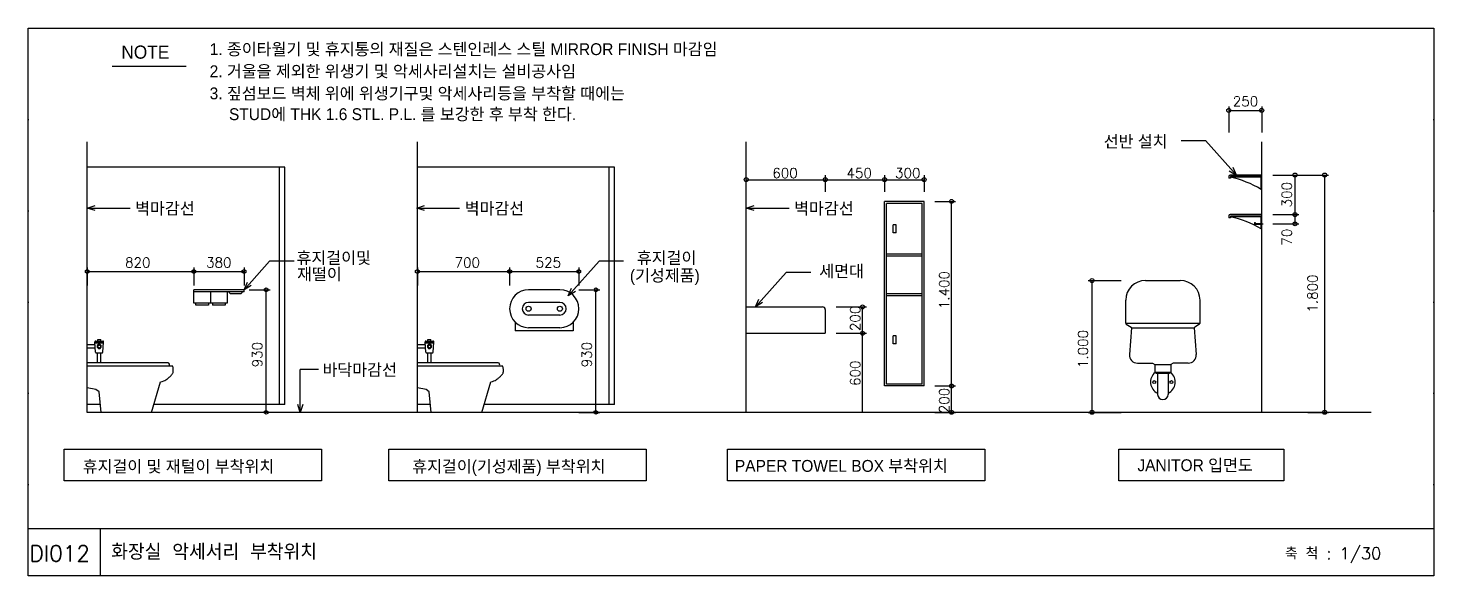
# Model space of a CAD drawing. Header units: inches. Extents: x -1249499 to 290957, y -589671 to 1013543.
# Drawn here: x -887628 to -876962, y 303650 to 307805 of the extents above; entities that cross this region are included whole.
import ezdxf
from ezdxf.enums import TextEntityAlignment as Align

# ---------------------------------------------------------------- set-up
doc = ezdxf.new("R2010")
doc.units = ezdxf.units.IN
doc.header["$MEASUREMENT"] = 0
for name, color, linetype in [('2CONTINUOUS', 2, 'Continuous'), ('2DIM', 2, 'Continuous'), ('3FORM', 3, 'Continuous'), ('3TEXT', 3, 'Continuous'), ('4CONTINUOUS', 4, 'Continuous'), ('9CENTER', 3, 'Continuous')]:
    doc.layers.add(name, color=color, linetype=linetype)
doc.styles.add('GHS', font='Gulim.ttf')
doc.styles.add('K_GEN', font='romans.shx', dxfattribs={"bigfont": 'ghs.shx'})

msp = doc.modelspace()

# ---------------------------------------------------------------- linework, layer by layer
for p, q in [((-886989.4, 307515), (-886428.2, 307515)), ((-887628.1, 307112), (-887623.1, 307112)), ((-876967.5, 307112), (-876962.5, 307112)), ((-887628.1, 306419.5), (-887623.1, 306419.5)), ((-876967.5, 306419.5), (-876962.5, 306419.5)), ((-887628.1, 305727), (-887623.1, 305727)), ((-876967.5, 305727), (-876962.5, 305727)), ((-887628.1, 305034.5), (-887623.1, 305034.5)), ((-876967.5, 305034.5), (-876962.5, 305034.5)), ((-887628.1, 304342), (-887623.1, 304342)), ((-876967.5, 304342), (-876962.5, 304342)), ((-887081.1, 304009.5), (-887081.1, 303649.5))]:
    msp.add_line(p, q)
at = {"color": 2}
msp.add_lwpolyline([(-878268.7, 306345), (-878273.7, 306345), (-878273.7, 306295), (-878268.7, 306295), (-878268.7, 306345)], dxfattribs=at)
at = {"layer": '2CONTINUOUS', "color": 2, "linetype": 'Continuous'}
for p, q in [((-878880.4, 306951.3), (-878694.4, 306951.3)), ((-878694.4, 306951.3), (-878460.4, 306690)), ((-878460.4, 306690), (-878486.3, 306747.4)), ((-878514.6, 306722), (-878460.4, 306690)), ((-887180.1, 306439.7), (-887120.1, 306458.7)), ((-887180.1, 306439.7), (-886854.4, 306439.7)), ((-887120.1, 306420.7), (-887180.1, 306439.7)), ((-884680.1, 306439.7), (-884620.1, 306458.7)), ((-884680.1, 306439.7), (-884354.4, 306439.7)), ((-884620.1, 306420.7), (-884680.1, 306439.7)), ((-882180.1, 306439.7), (-882120.1, 306458.7)), ((-882120.1, 306420.7), (-882180.1, 306439.7)), ((-882180.1, 306439.7), (-881854.4, 306439.7)), ((-885796.5, 306036.2), (-885990.1, 305820)), ((-885610.5, 306036.2), (-885796.5, 306036.2)), ((-883296.5, 306036.2), (-883530.5, 305774.9)), ((-883110.5, 306036.2), (-883296.5, 306036.2)), ((-881876.4, 305951.3), (-882110.3, 305690)), ((-881690.3, 305951.3), (-881876.4, 305951.3)), ((-885990.1, 305820), (-885964.3, 305877.4)), ((-885935.9, 305852), (-885990.1, 305820)), ((-883530.5, 305774.9), (-883504.6, 305832.3)), ((-883476.3, 305806.9), (-883530.5, 305774.9)), ((-882110.3, 305690), (-882084.5, 305747.4)), ((-882056.1, 305722), (-882110.3, 305690)), ((-885563.2, 304890), (-885563.2, 305215.7)), ((-885425.2, 305215.7), (-885563.2, 305215.7)), ((-885563.2, 304890), (-885582.2, 304950)), ((-885544.2, 304950), (-885563.2, 304890)), ((-887355.7, 304609.5), (-885403.4, 304609.5)), ((-887355.7, 304369.5), (-887355.7, 304609.5)), ((-885403.4, 304609.5), (-885403.4, 304369.5)), ((-884891.5, 304609.5), (-882939.2, 304609.5)), ((-884891.5, 304369.5), (-884891.5, 304609.5)), ((-882939.2, 304609.5), (-882939.2, 304369.5)), ((-882321.2, 304609.5), (-880368.8, 304609.5)), ((-882321.2, 304369.5), (-882321.2, 304609.5)), ((-880368.8, 304609.5), (-880368.8, 304369.5)), ((-879352.6, 304609.5), (-878100.2, 304609.5)), ((-879352.6, 304369.5), (-879352.6, 304609.5)), ((-878100.2, 304609.5), (-878100.2, 304369.5)), ((-885403.4, 304369.5), (-887355.7, 304369.5)), ((-882939.2, 304369.5), (-884891.5, 304369.5)), ((-880368.8, 304369.5), (-882321.2, 304369.5)), ((-878100.2, 304369.5), (-879352.6, 304369.5))]:
    msp.add_line(p, q, dxfattribs=at)
at = {"layer": '2CONTINUOUS'}
for p, q in [((-885680.1, 306750), (-887180.1, 306750)), ((-885720.1, 304950), (-885720.1, 306750)), ((-885680.1, 304950), (-885680.1, 306750)), ((-883180.1, 306750), (-884680.1, 306750)), ((-883220.1, 304950), (-883220.1, 306750)), ((-883180.1, 304950), (-883180.1, 306750)), ((-878518.7, 306680), (-878518.7, 306678)), ((-878518.7, 306678), (-878518.7, 306666)), ((-878506.7, 306666), (-878518.7, 306666)), ((-878268.7, 306690), (-878508.7, 306690)), ((-878268.7, 306678), (-878506.7, 306678)), ((-878506.7, 306678), (-878506.7, 306666)), ((-878268.7, 306673), (-878506.7, 306673)), ((-878273.7, 306581.1), (-878273.7, 306678)), ((-878273.7, 306581.1), (-878268.7, 306581.1)), ((-881130.1, 305090), (-881130.1, 306490)), ((-880830.1, 306490), (-881130.1, 306490)), ((-881115.1, 305105), (-881115.1, 306475)), ((-880845.1, 306475), (-881115.1, 306475)), ((-880845.1, 305105), (-880845.1, 306475)), ((-880830.1, 305090), (-880830.1, 306490)), ((-878518.7, 306380), (-878518.7, 306378)), ((-878518.7, 306378), (-878518.7, 306366)), ((-878506.7, 306366), (-878518.7, 306366)), ((-878268.7, 306390), (-878508.7, 306390)), ((-878268.7, 306378), (-878506.7, 306378)), ((-878506.7, 306378), (-878506.7, 306366)), ((-878268.7, 306373), (-878506.7, 306373)), ((-878323.7, 306330), (-878323.7, 306317)), ((-878323.7, 306330), (-878317.7, 306330)), ((-878323.7, 306317), (-878273.7, 306317)), ((-878317.7, 306330), (-878317.7, 306323)), ((-878317.7, 306323), (-878273.7, 306323)), ((-878273.7, 306281.1), (-878273.7, 306378)), ((-881065.1, 306252.5), (-881065.1, 306312.5)), ((-881042.1, 306312.5), (-881065.1, 306312.5)), ((-881042.1, 306252.5), (-881065.1, 306252.5)), ((-881042.1, 306252.5), (-881042.1, 306312.5)), ((-878273.7, 306281.1), (-878268.7, 306281.1)), ((-880845.1, 306090), (-881115.1, 306090)), ((-880845.1, 306075), (-881115.1, 306075)), ((-879150.8, 305890), (-878886.6, 305890)), ((-885990.1, 305820), (-886370.1, 305820)), ((-886370.1, 305718), (-886370.1, 305820)), ((-885990.1, 305805), (-886370.1, 305805)), ((-886243.5, 305805), (-886243.5, 305718)), ((-886116.8, 305805), (-886116.8, 305718)), ((-886101.8, 305805), (-886101.8, 305800)), ((-886015.1, 305790), (-886091.8, 305790)), ((-886005.1, 305800), (-886005.1, 305805)), ((-885990.1, 305805), (-885990.1, 305820)), ((-883593.8, 305820), (-883830.8, 305820)), ((-880845.1, 305790), (-881115.1, 305790)), ((-886116.8, 305718), (-886370.1, 305718)), ((-886355.1, 305703), (-886355.1, 305718)), ((-886258.5, 305703), (-886355.1, 305703)), ((-886258.5, 305718), (-886258.5, 305703)), ((-886228.5, 305718), (-886228.5, 305703)), ((-886131.8, 305703), (-886228.5, 305703)), ((-886131.8, 305718), (-886131.8, 305703)), ((-883593.8, 305724), (-883830.8, 305724)), ((-882180.1, 305690), (-881600.1, 305690)), ((-880845.1, 305775), (-881115.1, 305775)), ((-879300.8, 305566.7), (-879300.8, 305740)), ((-878736.6, 305566.7), (-878736.6, 305740)), ((-883932.6, 305574.2), (-883932.6, 305508)), ((-883593.8, 305628), (-883830.8, 305628)), ((-883491.9, 305574.2), (-883491.9, 305508)), ((-881580.1, 305670), (-881580.1, 305490)), ((-883491.9, 305508), (-883932.6, 305508)), ((-883593.8, 305532), (-883830.8, 305532)), ((-882180.1, 305490), (-881580.1, 305490)), ((-881598.1, 305490), (-881580.1, 305490)), ((-881042.1, 305470), (-881065.1, 305470)), ((-881065.1, 305410), (-881065.1, 305470)), ((-881042.1, 305410), (-881042.1, 305470)), ((-879300.8, 305566.7), (-878736.6, 305566.7)), ((-879297.5, 305560.1), (-879260.2, 305537.2)), ((-879256.9, 305530.7), (-879272.1, 305328.4)), ((-879256.9, 305530.7), (-878780.6, 305530.7)), ((-878780.6, 305530.7), (-878765.3, 305328.4)), ((-878740, 305560.1), (-878777.3, 305537.2)), ((-887180.1, 305403.9), (-887120.1, 305403.9)), ((-887180.1, 305378.9), (-887118.3, 305378.9)), ((-887121.6, 305424.1), (-887055.2, 305424.1)), ((-887115.9, 305347.1), (-887121.6, 305423.6)), ((-887121.1, 305417.3), (-887055.7, 305417.3)), ((-887114.9, 305430.8), (-887061.9, 305430.8)), ((-887099.6, 305442.1), (-887077.1, 305442.1)), ((-887099.6, 305430.8), (-887099.6, 305442.1)), ((-887077.1, 305430.8), (-887077.1, 305442.1)), ((-887060.9, 305347.1), (-887055.2, 305423.6)), ((-884674.8, 305403.9), (-884614.8, 305403.9)), ((-884674.8, 305378.9), (-884612.9, 305378.9)), ((-884616.3, 305424.1), (-884549.8, 305424.1)), ((-884610.5, 305347.1), (-884616.2, 305423.6)), ((-884615.8, 305417.3), (-884550.3, 305417.3)), ((-884609.5, 305430.8), (-884556.6, 305430.8)), ((-884594.3, 305442.1), (-884571.8, 305442.1)), ((-884594.3, 305430.8), (-884594.3, 305442.1)), ((-884571.8, 305430.8), (-884571.8, 305442.1)), ((-884555.6, 305347.1), (-884549.8, 305423.6)), ((-881042.1, 305410), (-881065.1, 305410)), ((-886566.7, 305265.9), (-887180.1, 305265.9)), ((-887109.1, 305340.8), (-887067.7, 305340.8)), ((-887100.9, 305265.9), (-887100.9, 305340.8)), ((-887075.9, 305265.9), (-887075.9, 305340.8)), ((-884061.3, 305265.9), (-884674.8, 305265.9)), ((-884603.8, 305340.8), (-884562.3, 305340.8)), ((-884595.5, 305265.9), (-884595.5, 305340.8)), ((-884570.5, 305265.9), (-884570.5, 305340.8)), ((-879211.8, 305263.3), (-879097.2, 305263.3)), ((-879097.2, 305263.3), (-879078.7, 305253.6)), ((-879078.7, 305253.6), (-879078.7, 305196)), ((-879078.7, 305253.6), (-878958.7, 305253.6)), ((-878940.3, 305263.3), (-878958.7, 305253.6)), ((-878958.7, 305253.6), (-878958.7, 305196)), ((-878825.7, 305263.3), (-878940.3, 305263.3)), ((-886531, 305240.9), (-887180.1, 305240.9)), ((-884025.6, 305240.9), (-884674.8, 305240.9)), ((-879078.7, 305196), (-878958.7, 305196)), ((-879068.7, 305186), (-878968.7, 305186)), ((-879058.6, 305186), (-879058.6, 305026.3)), ((-878978.9, 305186), (-878978.9, 305026.3)), ((-887075.1, 304890), (-887089.9, 305046.5)), ((-884569.8, 304890), (-884584.5, 305046.5)), ((-880830.1, 305090), (-881130.1, 305090)), ((-880845.1, 305105), (-881115.1, 305105)), ((-887080.8, 304950), (-887180.1, 304950)), ((-885680.1, 304950), (-886673.6, 304950)), ((-884575.4, 304950), (-884674.8, 304950)), ((-883180.1, 304950), (-884168.3, 304950))]:
    msp.add_line(p, q, dxfattribs=at)
for points in [[(-887081.9, 305374.7), (-887073, 305383.6), (-887073, 305396.1), (-887081.9, 305405), (-887094.4, 305405), (-887103.3, 305396.1), (-887103.3, 305383.6), (-887094.4, 305374.7)], [(-884576.5, 305374.7), (-884567.6, 305383.6), (-884567.6, 305396.1), (-884576.5, 305405), (-884589.1, 305405), (-884597.9, 305396.1), (-884597.9, 305383.6), (-884589.1, 305374.7)]]:
    msp.add_lwpolyline(points, close=True, dxfattribs=at)
for points in [[(-887089.9, 305046.5), (-887113.5, 305063.4), (-887180, 305075), (-887180.1, 305240.9)], [(-886623.8, 305120.6), (-886610.6, 305124.7), (-886599.5, 305128.7), (-886590.3, 305132.8), (-886582.6, 305136.7), (-886576.2, 305140.6), (-886570.8, 305144.5), (-886566.1, 305148.3), (-886561.8, 305152), (-886557.7, 305155.7), (-886553.8, 305159.4), (-886550.1, 305163), (-886546.5, 305166.6), (-886543.2, 305170.2), (-886540.1, 305173.7), (-886537.1, 305177.3), (-886534.4, 305180.8), (-886531.9, 305184.3), (-886529.8, 305188.3), (-886528.2, 305193), (-886527.1, 305198.9), (-886526.7, 305206.3), (-886527.2, 305215.6), (-886528.6, 305227.2), (-886531, 305240.9)], [(-884584.5, 305046.5), (-884608.1, 305063.4), (-884674.6, 305075), (-884674.8, 305240.9)], [(-884118.4, 305120.6), (-884105.3, 305124.7), (-884094.2, 305128.7), (-884084.9, 305132.8), (-884077.2, 305136.7), (-884070.8, 305140.6), (-884065.4, 305144.5), (-884060.7, 305148.3), (-884056.4, 305152), (-884052.4, 305155.7), (-884048.4, 305159.4), (-884044.7, 305163), (-884041.2, 305166.6), (-884037.8, 305170.2), (-884034.7, 305173.7), (-884031.8, 305177.3), (-884029, 305180.8), (-884026.6, 305184.3), (-884024.5, 305188.3), (-884022.8, 305193), (-884021.7, 305198.9), (-884021.4, 305206.3), (-884021.8, 305215.6), (-884023.2, 305227.2), (-884025.6, 305240.9)], [(-886691.2, 304890), (-886623.8, 305120.6)], [(-884185.8, 304890), (-884118.4, 305120.6)]]:
    msp.add_lwpolyline(points, dxfattribs=at)
for centre, radius in [((-883830.8, 305676), 19), ((-883593.8, 305676), 19), ((-887088.1, 305389.8), 10.6), ((-884582.8, 305389.8), 10.6), ((-879083.7, 305120), 10.8), ((-878953.8, 305120), 10.8)]:
    msp.add_circle(centre, radius, dxfattribs=at)
for centre, radius, start, end in [((-878508.7, 306680), 10, 90, 180), ((-878651.1, 305965.7), 721.8, 58.4823, 78.46465), ((-878508.7, 306380), 10, 90, 180), ((-878651.1, 305665.7), 721.8, 58.4823, 78.46465), ((-879150.8, 305740), 150, 90, 180), ((-878886.6, 305740), 150, 0, 90), ((-886091.8, 305800), 10, 180, 270), ((-886015.1, 305800), 10, 270, 0), ((-883830.8, 305676), 144, 90, 270), ((-883593.8, 305676), 144, 270, 90), ((-883830.8, 305676), 48, 90, 270), ((-883593.8, 305676), 48, 270, 90), ((-881600.1, 305670), 20, 0, 90.00539), ((-879293.8, 305566.1), 7.06, 174.75986, 238.5079), ((-879263.9, 305531.2), 7.06, 355.67945, 58.5079), ((-878773.6, 305531.2), 7.06, 121.4921, 184.32055), ((-878743.7, 305566.1), 7.06, 301.4921, 5.24014), ((-887114.9, 305424.1), 6.75, 90, 184.28915), ((-887061.9, 305424.1), 6.75, 355.71085, 90), ((-884609.5, 305424.1), 6.75, 90, 184.28915), ((-884556.6, 305424.1), 6.75, 355.71085, 90), ((-887109.1, 305347.6), 6.75, 184.28915, 270), ((-887067.7, 305347.6), 6.75, 270, 355.71085), ((-886572.7, 305248.7), 18.2, 334.45058, 70.54303), ((-884603.8, 305347.6), 6.75, 184.28915, 270), ((-884562.3, 305347.6), 6.75, 270, 355.71085), ((-884067.4, 305248.7), 18.2, 334.45058, 70.54303), ((-879211.8, 305323.8), 60.5, 175.67945, 270), ((-878825.7, 305323.8), 60.5, 270, 4.32055), ((-879018.7, 305120), 93.7, 129.32334, 244.82948), ((-879068.7, 305196), 10, 180, 270), ((-879018.7, 305120), 93.7, 295.17052, 50.67666), ((-878968.7, 305196), 10, 270, 0), ((-879018.7, 305026.3), 39.8, 180, 0)]:
    msp.add_arc(centre, radius, start, end, dxfattribs=at)
at = {"layer": '2DIM', "color": 2}
for p, q in [((-878518.7, 307210.4), (-878518.7, 307012.7)), ((-878518.7, 307180.4), (-878268.7, 307180.4)), ((-878268.7, 307210.4), (-878268.7, 307012.7)), ((-882180.1, 306654.5), (-880830.1, 306654.5)), ((-881580.1, 306688.8), (-881580.1, 306563.6)), ((-881130.1, 306688.8), (-881130.1, 306563.6)), ((-880830.1, 306688.8), (-880830.1, 306563.6)), ((-878183.5, 306690), (-877761.1, 306690)), ((-878016.1, 306320), (-878016.1, 306690)), ((-877791.1, 304890), (-877791.1, 306690)), ((-880749.7, 306490), (-880592, 306490)), ((-880622, 304890), (-880622, 306490)), ((-878183.5, 306390), (-877986.1, 306390)), ((-878183.5, 306320), (-877986.1, 306320)), ((-887180.1, 305988), (-887180.1, 305852.1)), ((-887180.1, 305958), (-885990.1, 305958)), ((-886370.1, 305988), (-886370.1, 305852.1)), ((-885990.1, 305988), (-885990.1, 305852.1)), ((-884674.8, 305988), (-884674.8, 305852.1)), ((-884674.8, 305973), (-884661.8, 305965)), ((-884674.8, 305958), (-883449.8, 305958)), ((-884661.8, 305950), (-884674.8, 305943)), ((-884661.8, 305965), (-884661.8, 305950)), ((-883987.8, 305966), (-883974.8, 305973)), ((-883987.8, 305951), (-883987.8, 305966)), ((-883974.8, 305943), (-883987.8, 305951)), ((-883974.8, 305988), (-883974.8, 305852.1)), ((-883974.8, 305973), (-883961.8, 305965)), ((-883961.8, 305950), (-883974.8, 305943)), ((-883961.8, 305965), (-883961.8, 305950)), ((-883462.8, 305966), (-883449.8, 305973)), ((-883462.8, 305951), (-883462.8, 305966)), ((-883449.8, 305943), (-883462.8, 305951)), ((-883449.8, 305988), (-883449.8, 305852.1)), ((-883449.8, 305973), (-883436.8, 305965)), ((-883436.8, 305950), (-883449.8, 305943)), ((-883436.8, 305965), (-883436.8, 305950)), ((-879585.9, 305890), (-879334.3, 305890)), ((-879555.9, 304890), (-879555.9, 305890)), ((-885950.5, 305820), (-885791.4, 305820)), ((-885821.4, 304890), (-885821.4, 305820)), ((-883450.5, 305820), (-883291.4, 305820)), ((-883334.4, 305828), (-883321.4, 305835)), ((-883321.4, 305805), (-883334.4, 305813)), ((-883321.4, 305835), (-883308.4, 305827)), ((-883321.4, 304890), (-883321.4, 305820)), ((-883308.4, 305812), (-883321.4, 305805)), ((-883308.4, 305827), (-883308.4, 305812)), ((-881498, 305690), (-881267.2, 305690)), ((-881297.2, 304890), (-881297.2, 305690)), ((-881498, 305490), (-881267.2, 305490)), ((-880749.7, 305090), (-880592, 305090)), ((-883450.5, 304890), (-883291.4, 304890)), ((-883334.4, 304898), (-883321.4, 304905)), ((-883334.4, 304883), (-883334.4, 304898)), ((-883321.4, 304875), (-883334.4, 304883)), ((-883321.4, 304905), (-883308.4, 304897)), ((-883308.4, 304882), (-883321.4, 304875)), ((-883308.4, 304897), (-883308.4, 304882)), ((-880749.7, 304890), (-880592, 304890)), ((-879585.9, 304890), (-879334.3, 304890)), ((-877918.8, 304890), (-877761.1, 304890))]:
    msp.add_line(p, q, dxfattribs=at)
at = {"layer": '2DIM'}
for p, q in [((-887193.1, 305966), (-887180.1, 305973)), ((-887193.1, 305951), (-887193.1, 305966)), ((-887180.1, 305943), (-887193.1, 305951)), ((-887180.1, 305973), (-887167.1, 305965)), ((-887167.1, 305950), (-887180.1, 305943)), ((-887167.1, 305965), (-887167.1, 305950)), ((-886383.1, 305966), (-886370.1, 305973)), ((-886383.1, 305951), (-886383.1, 305966)), ((-886370.1, 305943), (-886383.1, 305951)), ((-886370.1, 305973), (-886357.1, 305965)), ((-886357.1, 305950), (-886370.1, 305943)), ((-886357.1, 305965), (-886357.1, 305950)), ((-886003.1, 305966), (-885990.1, 305973)), ((-886003.1, 305951), (-886003.1, 305966)), ((-885990.1, 305943), (-886003.1, 305951)), ((-885990.1, 305973), (-885977.1, 305965)), ((-885977.1, 305950), (-885990.1, 305943)), ((-885977.1, 305965), (-885977.1, 305950)), ((-884687.8, 305966), (-884674.8, 305973)), ((-884687.8, 305951), (-884687.8, 305966)), ((-884674.8, 305943), (-884687.8, 305951)), ((-884674.8, 305973), (-884661.8, 305965)), ((-884661.8, 305950), (-884674.8, 305943)), ((-884661.8, 305965), (-884661.8, 305950)), ((-885834.4, 305828), (-885821.4, 305835)), ((-885834.4, 305813), (-885834.4, 305828)), ((-885821.4, 305805), (-885834.4, 305813)), ((-885821.4, 305835), (-885808.4, 305827)), ((-885808.4, 305812), (-885821.4, 305805)), ((-885808.4, 305827), (-885808.4, 305812)), ((-885834.4, 304898), (-885821.4, 304905)), ((-885834.4, 304883), (-885834.4, 304898)), ((-885821.4, 304875), (-885834.4, 304883)), ((-885821.4, 304905), (-885808.4, 304897)), ((-885808.4, 304882), (-885821.4, 304875)), ((-885808.4, 304897), (-885808.4, 304882))]:
    msp.add_line(p, q, dxfattribs=at)
at = {"layer": '2DIM', "color": 2}
for centre in [(-878518.7, 307180.4), (-878268.7, 307180.4), (-882180.1, 306654.5), (-881580.1, 306654.5), (-881130.1, 306654.5), (-880830.1, 306654.5), (-878016.1, 306690), (-877791.1, 306690), (-880622, 306490), (-878016.1, 306390), (-878016.1, 306320), (-879555.9, 305890), (-881297.2, 305690), (-881297.2, 305490), (-880622, 305090), (-880622, 304890), (-879555.9, 304890), (-877791.1, 304890)]:
    msp.add_circle(centre, 15, dxfattribs=at)
at = {"layer": '3FORM', "color": 2, "linetype": 'Continuous'}
msp.add_line((-887628.1, 304009.5), (-876962.5, 304009.5), dxfattribs=at)
at = {"layer": '3FORM', "color": 3, "linetype": 'Continuous'}
msp.add_lwpolyline([(-887628.1, 307804.5), (-876962.5, 307804.5), (-876962.5, 303649.5), (-887628.1, 303649.5)], close=True, dxfattribs=at)
at = {"layer": '4CONTINUOUS', "linetype": 'Continuous'}
for p, q in [((-887180.1, 304890), (-887180.1, 306941.6)), ((-884674.8, 304890), (-884674.8, 306941.6)), ((-882180.1, 304890), (-882180.1, 306941.6)), ((-878268.7, 304890), (-878268.7, 306941.6)), ((-877438.1, 304890), (-887180.1, 304890))]:
    msp.add_line(p, q, dxfattribs=at)
at = {"layer": '9CENTER'}
msp.add_line((-878285.1, 306320), (-878258, 306320), dxfattribs=at)

# ---------------------------------------------------------------- texts
at = {"color": 3, "style": 'GHS'}
for s, height, p in [('NOTE', 100, (-886920.6, 307572.6)), ('1. 종이타월기 및 휴지통의 재질은 스텐인레스 스틸 MIRROR FINISH 마감임', 90, (-886250.7, 307599.8)), ('2. 거울을 제외한 위생기 및 악세사리설치는 설비공사임', 90, (-886250.7, 307432.2)), ('3. 짚섬보드 벽체 위에 위생기구및 악세사리등을 부착할 때에는', 90, (-886250.7, 307264.7)), ('STUD에 THK 1.6 STL. P.L. 를 보강한 후 부착 한다.', 90, (-886104.1, 307106.7)), ('선반 설치', 90, (-879467.5, 306899.7)), ('휴지걸이및', 90, (-885591.9, 306017.1)), ('휴지걸이', 90, (-883009.9, 306017.1)), ('세면대', 90, (-881625.6, 305915.7)), ('재떨이', 90, (-885587.5, 305893.3)), ('(기성제품)', 90, (-883062.4, 305883.2)), ('휴지걸이 및 재털이 부착위치', 90, (-887214, 304435.2)), ('휴지걸이(기성제품) 부착위치', 90, (-884714, 304435.2)), ('PAPER TOWEL BOX 부착위치', 90, (-882266, 304438.8)), ('JANITOR 입면도', 90, (-879211.7, 304443.8))]:
    msp.add_text(s, height=height, dxfattribs=at).set_placement(p)
for s, p in [('벽마감선', (-886364.3, 306437.1)), ('벽마감선', (-883864.3, 306437.1)), ('벽마감선', (-881364.3, 306437.1)), ('바닥마감선', (-884830.2, 305213.2))]:
    msp.add_text(s, height=90, dxfattribs=at).set_placement(p, align=Align.MIDDLE_RIGHT)
at = {"layer": '2DIM', "color": 2, "style": 'K_GEN'}
for s, p in [('250', (-878488.2, 307211.3)), ('600', (-881981.9, 306667.2)), ('450', (-881419.3, 306667.2)), ('300', (-881050.7, 306667.2)), ('820', (-886892.4, 305988.8)), ('380', (-886277.7, 305988.8)), ('700', (-884392.4, 305988.8)), ('525', (-883777.7, 305988.8))]:
    msp.add_text(s, height=75, dxfattribs=at).set_placement(p)
for s, p in [('300', (-878041.2, 306444.9)), ('70', (-878041.2, 306154.5)), ('1.400', (-880639.9, 305672.4)), ('1.800', (-877845.4, 305646.4)), ('200', (-881315.1, 305506.4)), ('1.000', (-879586.8, 305225.8)), ('930', (-885852.3, 305231.3)), ('930', (-883352.3, 305231.3)), ('600', (-881315.1, 305090.1)), ('200', (-880639.9, 304883.4))]:
    msp.add_text(s, height=75, rotation=90, dxfattribs=at).set_placement(p)
at = {"layer": '3TEXT', "style": 'K_GEN'}
for s, height, p in [('DI012', 120, (-887617, 303759.8)), ('화장실 악세서리 부착위치', 120, (-886997.5, 303771.1)), ('축 척 : 1/30', 90, (-878092, 303775.5))]:
    msp.add_text(s, height=height, dxfattribs=at).set_placement(p)

doc.saveas('drawing.dxf')
